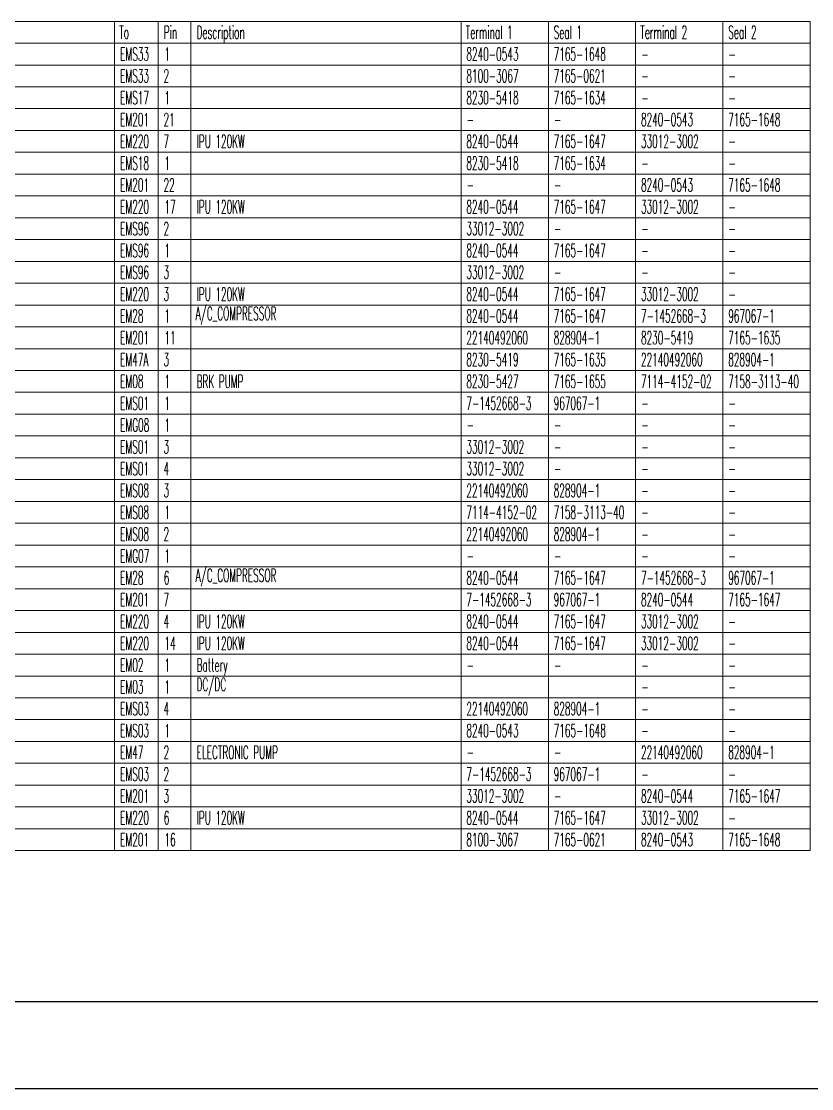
# Model space of a CAD drawing. Header units: inches. Extents: x 47316 to 59086, y 3141 to 11743.
# Drawn here: x 50733 to 50914.1, y 10740.2 to 10984.8 of the extents above; entities that cross this region are included whole.
import ezdxf

# ---------------------------------------------------------------- set-up
doc = ezdxf.new("R2010")
doc.units = ezdxf.units.IN
doc.header["$MEASUREMENT"] = 0
doc.styles.add('样式 100', font='SimSun.ttf', dxfattribs={"width": 0.7, "height": 3.5})

msp = doc.modelspace()

# ---------------------------------------------------------------- linework, layer by layer
at = {"color": 102, "linetype": 'Continuous', "lineweight": 15}
for p, q in [((50586.95, 10984.79), (50913.8, 10984.79)), ((50754.41, 10794.79), (50754.41, 10984.79)), ((50764.41, 10794.79), (50764.41, 10984.79)), ((50771.91, 10794.79), (50771.91, 10984.79)), ((50833.8, 10794.79), (50833.8, 10984.79)), ((50853.8, 10794.79), (50853.8, 10984.79)), ((50873.8, 10794.79), (50873.8, 10984.79)), ((50893.8, 10794.79), (50893.8, 10984.79)), ((50913.8, 10794.79), (50913.8, 10984.79)), ((50586.95, 10979.79), (50913.8, 10979.79)), ((50586.95, 10974.79), (50913.8, 10974.79)), ((50586.95, 10969.79), (50913.8, 10969.79)), ((50586.95, 10964.79), (50913.8, 10964.79)), ((50586.95, 10959.79), (50913.8, 10959.79)), ((50586.95, 10954.79), (50913.8, 10954.79)), ((50586.95, 10949.79), (50913.8, 10949.79)), ((50586.95, 10944.79), (50913.8, 10944.79)), ((50586.95, 10939.79), (50913.8, 10939.79)), ((50586.95, 10934.79), (50913.8, 10934.79)), ((50586.95, 10929.79), (50913.8, 10929.79)), ((50586.95, 10924.79), (50913.8, 10924.79)), ((50586.95, 10919.79), (50913.8, 10919.79)), ((50586.95, 10914.79), (50913.8, 10914.79)), ((50586.95, 10909.79), (50913.8, 10909.79)), ((50586.95, 10904.79), (50913.8, 10904.79)), ((50586.95, 10899.79), (50913.8, 10899.79)), ((50586.95, 10894.79), (50913.8, 10894.79)), ((50586.95, 10889.79), (50913.8, 10889.79)), ((50586.95, 10884.79), (50913.8, 10884.79)), ((50586.95, 10879.79), (50913.8, 10879.79)), ((50586.95, 10874.79), (50913.8, 10874.79)), ((50586.95, 10869.79), (50913.8, 10869.79)), ((50586.95, 10864.79), (50913.8, 10864.79)), ((50586.95, 10859.79), (50913.8, 10859.79)), ((50586.95, 10854.79), (50913.8, 10854.79)), ((50586.95, 10849.79), (50913.8, 10849.79)), ((50586.95, 10844.79), (50913.8, 10844.79)), ((50586.95, 10839.79), (50913.8, 10839.79)), ((50586.95, 10834.79), (50913.8, 10834.79)), ((50586.95, 10829.79), (50913.8, 10829.79)), ((50586.95, 10824.79), (50913.8, 10824.79)), ((50586.95, 10819.79), (50913.8, 10819.79)), ((50586.95, 10814.79), (50913.8, 10814.79)), ((50586.95, 10809.79), (50913.8, 10809.79)), ((50586.95, 10804.79), (50913.8, 10804.79)), ((50586.95, 10799.79), (50913.8, 10799.79)), ((50586.95, 10794.79), (50913.8, 10794.79))]:
    msp.add_line(p, q, dxfattribs=at)
at = {"color": 0, "lineweight": -3}
for p, q in [((50267.93, 10760.24), (52010.93, 10760.24)), ((50247.93, 10740.24), (52030.93, 10740.24))]:
    msp.add_line(p, q, dxfattribs=at)

# ---------------------------------------------------------------- texts
at = {"color": 140, "linetype": 'Continuous', "lineweight": 15, "char_height": 3, "attachment_point": 1, "style": '样式 100'}
for s, insert, width in [('\\Fromans.shx;\\W0.5000000000;\\T1.0000000000;\\o\\lTo', (50755.48, 10983.79), 2.5), ('\\Fromans.shx;\\W0.5000000000;\\T1.0000000000;\\o\\lPin', (50765.69, 10983.79), 3.4286), ('\\Fromans.shx;\\W0.5000000000;\\T1.0000000000;\\o\\lDescription', (50773.19, 10983.79), 12.2857), ('\\Fromans.shx;\\W0.5000000000;\\T1.0000000000;\\o\\lTerminal 1', (50834.87, 10983.79), 12.2857), ('\\Fromans.shx;\\W0.5000000000;\\T1.0000000000;\\o\\lSeal 1', (50855.01, 10983.79), 7.5714), ('\\Fromans.shx;\\W0.5000000000;\\T1.0000000000;\\o\\lTerminal 2', (50874.87, 10983.79), 12.2857), ('\\Fromans.shx;\\W0.5000000000;\\T1.0000000000;\\o\\lSeal 2', (50895.01, 10983.79), 7.5714)]:
    msp.add_mtext(s, dxfattribs=dict(at, insert=insert, width=width))
at = {"color": 7, "linetype": 'Continuous', "lineweight": 15, "char_height": 3, "attachment_point": 1, "style": '样式 100'}
for s, insert, width in [('\\Fromans.shx;\\W0.5000000000;\\T1.0000000000;\\o\\lEMS33', (50755.69, 10978.79), 7.3571), ('\\Fromans.shx;\\W0.5000000000;\\T1.0000000000;\\o\\l1', (50765.84, 10978.79), 1.4286), ('\\Fromans.shx;\\W0.5000000000;\\T1.0000000000;\\o\\l8240-0543', (50835.01, 10978.79), 13.2857), ('\\Fromans.shx;\\W0.5000000000;\\T1.0000000000;\\o\\l7165-1648', (50855.01, 10978.79), 13.2857), ('\\Fromans.shx;\\W0.5000000000;\\T1.0000000000;\\o\\l-', (50875.08, 10978.79), 1.8571), ('\\Fromans.shx;\\W0.5000000000;\\T1.0000000000;\\o\\l-', (50895.08, 10978.79), 1.8571), ('\\Fromans.shx;\\W0.5000000000;\\T1.0000000000;\\o\\lEMS33', (50755.69, 10973.79), 7.3571), ('\\Fromans.shx;\\W0.5000000000;\\T1.0000000000;\\o\\l2', (50765.62, 10973.79), 1.4286), ('\\Fromans.shx;\\W0.5000000000;\\T1.0000000000;\\o\\l8100-3067', (50835.01, 10973.79), 13.2857), ('\\Fromans.shx;\\W0.5000000000;\\T1.0000000000;\\o\\l7165-0621', (50855.01, 10973.79), 13.2857), ('\\Fromans.shx;\\W0.5000000000;\\T1.0000000000;\\o\\l-', (50875.08, 10973.79), 1.8571), ('\\Fromans.shx;\\W0.5000000000;\\T1.0000000000;\\o\\l-', (50895.08, 10973.79), 1.8571), ('\\Fromans.shx;\\W0.5000000000;\\T1.0000000000;\\o\\lEMS17', (50755.69, 10968.79), 7.3571), ('\\Fromans.shx;\\W0.5000000000;\\T1.0000000000;\\o\\l1', (50765.84, 10968.79), 1.4286), ('\\Fromans.shx;\\W0.5000000000;\\T1.0000000000;\\o\\l8230-5418', (50835.01, 10968.79), 13.2857), ('\\Fromans.shx;\\W0.5000000000;\\T1.0000000000;\\o\\l7165-1634', (50855.01, 10968.79), 13.2857), ('\\Fromans.shx;\\W0.5000000000;\\T1.0000000000;\\o\\l-', (50875.08, 10968.79), 1.8571), ('\\Fromans.shx;\\W0.5000000000;\\T1.0000000000;\\o\\l-', (50895.08, 10968.79), 1.8571), ('\\Fromans.shx;\\W0.5000000000;\\T1.0000000000;\\o\\lEM201', (50755.69, 10963.79), 7.3571), ('\\Fromans.shx;\\W0.5000000000;\\T1.0000000000;\\o\\l21', (50765.62, 10963.79), 2.8571), ('\\Fromans.shx;\\W0.5000000000;\\T1.0000000000;\\o\\l8240-0543', (50875.01, 10963.79), 13.2857), ('\\Fromans.shx;\\W0.5000000000;\\T1.0000000000;\\o\\l7165-1648', (50895.01, 10963.79), 13.2857), ('\\Fromans.shx;\\W0.5000000000;\\T1.0000000000;\\o\\l-', (50835.08, 10963.79), 1.8571), ('\\Fromans.shx;\\W0.5000000000;\\T1.0000000000;\\o\\l-', (50855.08, 10963.79), 1.8571), ('\\Fromans.shx;\\W0.5000000000;\\T1.0000000000;\\o\\lEM220', (50755.69, 10958.79), 7.3571), ('\\Fromans.shx;\\W0.5000000000;\\T1.0000000000;\\o\\l7', (50765.62, 10958.79), 1.4286), ('\\Fromans.shx;\\W0.5000000000;\\T1.0000000000;\\o\\lIPU 120KW', (50773.19, 10958.79), 12.6429), ('\\Fromans.shx;\\W0.5000000000;\\T1.0000000000;\\o\\l8240-0544', (50835.01, 10958.79), 13.2857), ('\\Fromans.shx;\\W0.5000000000;\\T1.0000000000;\\o\\l7165-1647', (50855.01, 10958.79), 13.2857), ('\\Fromans.shx;\\W0.5000000000;\\T1.0000000000;\\o\\l33012-3002', (50875.01, 10958.79), 14.7143), ('\\Fromans.shx;\\W0.5000000000;\\T1.0000000000;\\o\\l-', (50895.08, 10958.79), 1.8571), ('\\Fromans.shx;\\W0.5000000000;\\T1.0000000000;\\o\\lEMS18', (50755.69, 10953.79), 7.3571), ('\\Fromans.shx;\\W0.5000000000;\\T1.0000000000;\\o\\l1', (50765.84, 10953.79), 1.4286), ('\\Fromans.shx;\\W0.5000000000;\\T1.0000000000;\\o\\l8230-5418', (50835.01, 10953.79), 13.2857), ('\\Fromans.shx;\\W0.5000000000;\\T1.0000000000;\\o\\l7165-1634', (50855.01, 10953.79), 13.2857), ('\\Fromans.shx;\\W0.5000000000;\\T1.0000000000;\\o\\l-', (50875.08, 10953.79), 1.8571), ('\\Fromans.shx;\\W0.5000000000;\\T1.0000000000;\\o\\l-', (50895.08, 10953.79), 1.8571), ('\\Fromans.shx;\\W0.5000000000;\\T1.0000000000;\\o\\lEM201', (50755.69, 10948.79), 7.3571), ('\\Fromans.shx;\\W0.5000000000;\\T1.0000000000;\\o\\l22', (50765.62, 10948.79), 2.8571), ('\\Fromans.shx;\\W0.5000000000;\\T1.0000000000;\\o\\l8240-0543', (50875.01, 10948.79), 13.2857), ('\\Fromans.shx;\\W0.5000000000;\\T1.0000000000;\\o\\l7165-1648', (50895.01, 10948.79), 13.2857), ('\\Fromans.shx;\\W0.5000000000;\\T1.0000000000;\\o\\l-', (50835.08, 10948.79), 1.8571), ('\\Fromans.shx;\\W0.5000000000;\\T1.0000000000;\\o\\l-', (50855.08, 10948.79), 1.8571), ('\\Fromans.shx;\\W0.5000000000;\\T1.0000000000;\\o\\lEM220', (50755.69, 10943.79), 7.3571), ('\\Fromans.shx;\\W0.5000000000;\\T1.0000000000;\\o\\l17', (50765.84, 10943.79), 2.8571), ('\\Fromans.shx;\\W0.5000000000;\\T1.0000000000;\\o\\lIPU 120KW', (50773.19, 10943.79), 12.6429), ('\\Fromans.shx;\\W0.5000000000;\\T1.0000000000;\\o\\l8240-0544', (50835.01, 10943.79), 13.2857), ('\\Fromans.shx;\\W0.5000000000;\\T1.0000000000;\\o\\l7165-1647', (50855.01, 10943.79), 13.2857), ('\\Fromans.shx;\\W0.5000000000;\\T1.0000000000;\\o\\l33012-3002', (50875.01, 10943.79), 14.7143), ('\\Fromans.shx;\\W0.5000000000;\\T1.0000000000;\\o\\l-', (50895.08, 10943.79), 1.8571), ('\\Fromans.shx;\\W0.5000000000;\\T1.0000000000;\\o\\lEMS96', (50755.69, 10938.79), 7.3571), ('\\Fromans.shx;\\W0.5000000000;\\T1.0000000000;\\o\\l2', (50765.62, 10938.79), 1.4286), ('\\Fromans.shx;\\W0.5000000000;\\T1.0000000000;\\o\\l33012-3002', (50835.01, 10938.79), 14.7143), ('\\Fromans.shx;\\W0.5000000000;\\T1.0000000000;\\o\\l-', (50855.08, 10938.79), 1.8571), ('\\Fromans.shx;\\W0.5000000000;\\T1.0000000000;\\o\\l-', (50875.08, 10938.79), 1.8571), ('\\Fromans.shx;\\W0.5000000000;\\T1.0000000000;\\o\\l-', (50895.08, 10938.79), 1.8571), ('\\Fromans.shx;\\W0.5000000000;\\T1.0000000000;\\o\\lEMS96', (50755.69, 10933.79), 7.3571), ('\\Fromans.shx;\\W0.5000000000;\\T1.0000000000;\\o\\l1', (50765.84, 10933.79), 1.4286), ('\\Fromans.shx;\\W0.5000000000;\\T1.0000000000;\\o\\l8240-0544', (50835.01, 10933.79), 13.2857), ('\\Fromans.shx;\\W0.5000000000;\\T1.0000000000;\\o\\l7165-1647', (50855.01, 10933.79), 13.2857), ('\\Fromans.shx;\\W0.5000000000;\\T1.0000000000;\\o\\l-', (50875.08, 10933.79), 1.8571), ('\\Fromans.shx;\\W0.5000000000;\\T1.0000000000;\\o\\l-', (50895.08, 10933.79), 1.8571), ('\\Fromans.shx;\\W0.5000000000;\\T1.0000000000;\\o\\lEMS96', (50755.69, 10928.79), 7.3571), ('\\Fromans.shx;\\W0.5000000000;\\T1.0000000000;\\o\\l3', (50765.62, 10928.79), 1.4286), ('\\Fromans.shx;\\W0.5000000000;\\T1.0000000000;\\o\\l33012-3002', (50835.01, 10928.79), 14.7143), ('\\Fromans.shx;\\W0.5000000000;\\T1.0000000000;\\o\\l-', (50855.08, 10928.79), 1.8571), ('\\Fromans.shx;\\W0.5000000000;\\T1.0000000000;\\o\\l-', (50875.08, 10928.79), 1.8571), ('\\Fromans.shx;\\W0.5000000000;\\T1.0000000000;\\o\\l-', (50895.08, 10928.79), 1.8571), ('\\Fromans.shx;\\W0.5000000000;\\T1.0000000000;\\o\\lEM220', (50755.69, 10923.79), 7.3571), ('\\Fromans.shx;\\W0.5000000000;\\T1.0000000000;\\o\\l3', (50765.62, 10923.79), 1.4286), ('\\Fromans.shx;\\W0.5000000000;\\T1.0000000000;\\o\\lIPU 120KW', (50773.19, 10923.79), 12.6429), ('\\Fromans.shx;\\W0.5000000000;\\T1.0000000000;\\o\\l8240-0544', (50835.01, 10923.79), 13.2857), ('\\Fromans.shx;\\W0.5000000000;\\T1.0000000000;\\o\\l7165-1647', (50855.01, 10923.79), 13.2857), ('\\Fromans.shx;\\W0.5000000000;\\T1.0000000000;\\o\\l33012-3002', (50875.01, 10923.79), 14.7143), ('\\Fromans.shx;\\W0.5000000000;\\T1.0000000000;\\o\\l-', (50895.08, 10923.79), 1.8571), ('\\Fromans.shx;\\W0.5000000000;\\T1.0000000000;\\o\\lA/C_COMPRESSOR', (50772.98, 10919.36), 21.1429), ('\\Fromans.shx;\\W0.5000000000;\\T1.0000000000;\\o\\lEM28', (50755.69, 10918.79), 5.9286), ('\\Fromans.shx;\\W0.5000000000;\\T1.0000000000;\\o\\l1', (50765.84, 10918.79), 1.4286), ('\\Fromans.shx;\\W0.5000000000;\\T1.0000000000;\\o\\l8240-0544', (50835.01, 10918.79), 13.2857), ('\\Fromans.shx;\\W0.5000000000;\\T1.0000000000;\\o\\l7165-1647', (50855.01, 10918.79), 13.2857), ('\\Fromans.shx;\\W0.5000000000;\\T1.0000000000;\\o\\l7-1452668-3', (50875.01, 10918.79), 16.5714), ('\\Fromans.shx;\\W0.5000000000;\\T1.0000000000;\\o\\l967067-1', (50895.01, 10918.79), 11.8571), ('\\Fromans.shx;\\W0.5000000000;\\T1.0000000000;\\o\\lEM201', (50755.69, 10913.79), 7.3571), ('\\Fromans.shx;\\W0.5000000000;\\T1.0000000000;\\o\\l11', (50765.84, 10913.79), 2.8571), ('\\Fromans.shx;\\W0.5000000000;\\T1.0000000000;\\o\\l22140492060', (50835.01, 10913.79), 15.7143), ('\\Fromans.shx;\\W0.5000000000;\\T1.0000000000;\\o\\l828904-1', (50855.01, 10913.79), 11.8571), ('\\Fromans.shx;\\W0.5000000000;\\T1.0000000000;\\o\\l8230-5419', (50875.01, 10913.79), 13.2857), ('\\Fromans.shx;\\W0.5000000000;\\T1.0000000000;\\o\\l7165-1635', (50895.01, 10913.79), 13.2857), ('\\Fromans.shx;\\W0.5000000000;\\T1.0000000000;\\o\\lEM47A', (50755.69, 10908.79), 7.2143), ('\\Fromans.shx;\\W0.5000000000;\\T1.0000000000;\\o\\l3', (50765.62, 10908.79), 1.4286), ('\\Fromans.shx;\\W0.5000000000;\\T1.0000000000;\\o\\l8230-5419', (50835.01, 10908.79), 13.2857), ('\\Fromans.shx;\\W0.5000000000;\\T1.0000000000;\\o\\l7165-1635', (50855.01, 10908.79), 13.2857), ('\\Fromans.shx;\\W0.5000000000;\\T1.0000000000;\\o\\l22140492060', (50875.01, 10908.79), 15.7143), ('\\Fromans.shx;\\W0.5000000000;\\T1.0000000000;\\o\\l828904-1', (50895.01, 10908.79), 11.8571), ('\\Fromans.shx;\\W0.5000000000;\\T1.0000000000;\\o\\lEM08', (50755.69, 10903.79), 5.9286), ('\\Fromans.shx;\\W0.5000000000;\\T1.0000000000;\\o\\l1', (50765.84, 10903.79), 1.4286), ('\\Fromans.shx;\\W0.5000000000;\\T1.0000000000;\\o\\lBRK PUMP', (50773.19, 10903.79), 12.2857), ('\\Fromans.shx;\\W0.5000000000;\\T1.0000000000;\\o\\l8230-5427', (50835.01, 10903.79), 13.2857), ('\\Fromans.shx;\\W0.5000000000;\\T1.0000000000;\\o\\l7165-1655', (50855.01, 10903.79), 13.2857), ('\\Fromans.shx;\\W0.5000000000;\\T1.0000000000;\\o\\l7114-4152-02', (50875.01, 10903.79), 18), ('\\Fromans.shx;\\W0.5000000000;\\T1.0000000000;\\o\\l7158-3113-40', (50895.01, 10903.79), 18), ('\\Fromans.shx;\\W0.5000000000;\\T1.0000000000;\\o\\lEMS01', (50755.69, 10898.79), 7.3571), ('\\Fromans.shx;\\W0.5000000000;\\T1.0000000000;\\o\\l1', (50765.84, 10898.79), 1.4286), ('\\Fromans.shx;\\W0.5000000000;\\T1.0000000000;\\o\\l7-1452668-3', (50835.01, 10898.79), 16.5714), ('\\Fromans.shx;\\W0.5000000000;\\T1.0000000000;\\o\\l967067-1', (50855.01, 10898.79), 11.8571), ('\\Fromans.shx;\\W0.5000000000;\\T1.0000000000;\\o\\l-', (50875.08, 10898.79), 1.8571), ('\\Fromans.shx;\\W0.5000000000;\\T1.0000000000;\\o\\l-', (50895.08, 10898.79), 1.8571), ('\\Fromans.shx;\\W0.5000000000;\\T1.0000000000;\\o\\lEMG08', (50755.69, 10893.79), 7.4286), ('\\Fromans.shx;\\W0.5000000000;\\T1.0000000000;\\o\\l1', (50765.84, 10893.79), 1.4286), ('\\Fromans.shx;\\W0.5000000000;\\T1.0000000000;\\o\\l-', (50835.08, 10893.79), 1.8571), ('\\Fromans.shx;\\W0.5000000000;\\T1.0000000000;\\o\\l-', (50855.08, 10893.79), 1.8571), ('\\Fromans.shx;\\W0.5000000000;\\T1.0000000000;\\o\\l-', (50875.08, 10893.79), 1.8571), ('\\Fromans.shx;\\W0.5000000000;\\T1.0000000000;\\o\\l-', (50895.08, 10893.79), 1.8571), ('\\Fromans.shx;\\W0.5000000000;\\T1.0000000000;\\o\\lEMS01', (50755.69, 10888.79), 7.3571), ('\\Fromans.shx;\\W0.5000000000;\\T1.0000000000;\\o\\l3', (50765.62, 10888.79), 1.4286), ('\\Fromans.shx;\\W0.5000000000;\\T1.0000000000;\\o\\l33012-3002', (50835.01, 10888.79), 14.7143), ('\\Fromans.shx;\\W0.5000000000;\\T1.0000000000;\\o\\l-', (50855.08, 10888.79), 1.8571), ('\\Fromans.shx;\\W0.5000000000;\\T1.0000000000;\\o\\l-', (50875.08, 10888.79), 1.8571), ('\\Fromans.shx;\\W0.5000000000;\\T1.0000000000;\\o\\l-', (50895.08, 10888.79), 1.8571), ('\\Fromans.shx;\\W0.5000000000;\\T1.0000000000;\\o\\lEMS01', (50755.69, 10883.79), 7.3571), ('\\Fromans.shx;\\W0.5000000000;\\T1.0000000000;\\o\\l4', (50765.62, 10883.79), 1.4286), ('\\Fromans.shx;\\W0.5000000000;\\T1.0000000000;\\o\\l33012-3002', (50835.01, 10883.79), 14.7143), ('\\Fromans.shx;\\W0.5000000000;\\T1.0000000000;\\o\\l-', (50855.08, 10883.79), 1.8571), ('\\Fromans.shx;\\W0.5000000000;\\T1.0000000000;\\o\\l-', (50875.08, 10883.79), 1.8571), ('\\Fromans.shx;\\W0.5000000000;\\T1.0000000000;\\o\\l-', (50895.08, 10883.79), 1.8571), ('\\Fromans.shx;\\W0.5000000000;\\T1.0000000000;\\o\\lEMS08', (50755.69, 10878.79), 7.3571), ('\\Fromans.shx;\\W0.5000000000;\\T1.0000000000;\\o\\l3', (50765.62, 10878.79), 1.4286), ('\\Fromans.shx;\\W0.5000000000;\\T1.0000000000;\\o\\l22140492060', (50835.01, 10878.79), 15.7143), ('\\Fromans.shx;\\W0.5000000000;\\T1.0000000000;\\o\\l828904-1', (50855.01, 10878.79), 11.8571), ('\\Fromans.shx;\\W0.5000000000;\\T1.0000000000;\\o\\l-', (50875.08, 10878.79), 1.8571), ('\\Fromans.shx;\\W0.5000000000;\\T1.0000000000;\\o\\l-', (50895.08, 10878.79), 1.8571), ('\\Fromans.shx;\\W0.5000000000;\\T1.0000000000;\\o\\lEMS08', (50755.69, 10873.79), 7.3571), ('\\Fromans.shx;\\W0.5000000000;\\T1.0000000000;\\o\\l1', (50765.84, 10873.79), 1.4286), ('\\Fromans.shx;\\W0.5000000000;\\T1.0000000000;\\o\\l7114-4152-02', (50835.01, 10873.79), 18), ('\\Fromans.shx;\\W0.5000000000;\\T1.0000000000;\\o\\l7158-3113-40', (50855.01, 10873.79), 18), ('\\Fromans.shx;\\W0.5000000000;\\T1.0000000000;\\o\\l-', (50875.08, 10873.79), 1.8571), ('\\Fromans.shx;\\W0.5000000000;\\T1.0000000000;\\o\\l-', (50895.08, 10873.79), 1.8571), ('\\Fromans.shx;\\W0.5000000000;\\T1.0000000000;\\o\\lEMS08', (50755.69, 10868.79), 7.3571), ('\\Fromans.shx;\\W0.5000000000;\\T1.0000000000;\\o\\l2', (50765.62, 10868.79), 1.4286), ('\\Fromans.shx;\\W0.5000000000;\\T1.0000000000;\\o\\l22140492060', (50835.01, 10868.79), 15.7143), ('\\Fromans.shx;\\W0.5000000000;\\T1.0000000000;\\o\\l828904-1', (50855.01, 10868.79), 11.8571), ('\\Fromans.shx;\\W0.5000000000;\\T1.0000000000;\\o\\l-', (50875.08, 10868.79), 1.8571), ('\\Fromans.shx;\\W0.5000000000;\\T1.0000000000;\\o\\l-', (50895.08, 10868.79), 1.8571), ('\\Fromans.shx;\\W0.5000000000;\\T1.0000000000;\\o\\lEMG07', (50755.69, 10863.79), 7.4286), ('\\Fromans.shx;\\W0.5000000000;\\T1.0000000000;\\o\\l1', (50765.84, 10863.79), 1.4286), ('\\Fromans.shx;\\W0.5000000000;\\T1.0000000000;\\o\\l-', (50835.08, 10863.79), 1.8571), ('\\Fromans.shx;\\W0.5000000000;\\T1.0000000000;\\o\\l-', (50855.08, 10863.79), 1.8571), ('\\Fromans.shx;\\W0.5000000000;\\T1.0000000000;\\o\\l-', (50875.08, 10863.79), 1.8571), ('\\Fromans.shx;\\W0.5000000000;\\T1.0000000000;\\o\\l-', (50895.08, 10863.79), 1.8571), ('\\Fromans.shx;\\W0.5000000000;\\T1.0000000000;\\o\\lEM28', (50755.69, 10858.79), 5.9286), ('\\Fromans.shx;\\W0.5000000000;\\T1.0000000000;\\o\\l6', (50765.69, 10858.79), 1.4286), ('\\Fromans.shx;\\W0.5000000000;\\T1.0000000000;\\o\\lA/C_COMPRESSOR', (50772.98, 10859.36), 21.1429), ('\\Fromans.shx;\\W0.5000000000;\\T1.0000000000;\\o\\l8240-0544', (50835.01, 10858.79), 13.2857), ('\\Fromans.shx;\\W0.5000000000;\\T1.0000000000;\\o\\l7165-1647', (50855.01, 10858.79), 13.2857), ('\\Fromans.shx;\\W0.5000000000;\\T1.0000000000;\\o\\l7-1452668-3', (50875.01, 10858.79), 16.5714), ('\\Fromans.shx;\\W0.5000000000;\\T1.0000000000;\\o\\l967067-1', (50895.01, 10858.79), 11.8571), ('\\Fromans.shx;\\W0.5000000000;\\T1.0000000000;\\o\\lEM201', (50755.69, 10853.79), 7.3571), ('\\Fromans.shx;\\W0.5000000000;\\T1.0000000000;\\o\\l7', (50765.62, 10853.79), 1.4286), ('\\Fromans.shx;\\W0.5000000000;\\T1.0000000000;\\o\\l7-1452668-3', (50835.01, 10853.79), 16.5714), ('\\Fromans.shx;\\W0.5000000000;\\T1.0000000000;\\o\\l967067-1', (50855.01, 10853.79), 11.8571), ('\\Fromans.shx;\\W0.5000000000;\\T1.0000000000;\\o\\l8240-0544', (50875.01, 10853.79), 13.2857), ('\\Fromans.shx;\\W0.5000000000;\\T1.0000000000;\\o\\l7165-1647', (50895.01, 10853.79), 13.2857), ('\\Fromans.shx;\\W0.5000000000;\\T1.0000000000;\\o\\lEM220', (50755.69, 10848.79), 7.3571), ('\\Fromans.shx;\\W0.5000000000;\\T1.0000000000;\\o\\l4', (50765.62, 10848.79), 1.4286), ('\\Fromans.shx;\\W0.5000000000;\\T1.0000000000;\\o\\lIPU 120KW', (50773.19, 10848.79), 12.6429), ('\\Fromans.shx;\\W0.5000000000;\\T1.0000000000;\\o\\l8240-0544', (50835.01, 10848.79), 13.2857), ('\\Fromans.shx;\\W0.5000000000;\\T1.0000000000;\\o\\l7165-1647', (50855.01, 10848.79), 13.2857), ('\\Fromans.shx;\\W0.5000000000;\\T1.0000000000;\\o\\l33012-3002', (50875.01, 10848.79), 14.7143), ('\\Fromans.shx;\\W0.5000000000;\\T1.0000000000;\\o\\l-', (50895.08, 10848.79), 1.8571), ('\\Fromans.shx;\\W0.5000000000;\\T1.0000000000;\\o\\lEM220', (50755.69, 10843.79), 7.3571), ('\\Fromans.shx;\\W0.5000000000;\\T1.0000000000;\\o\\l14', (50765.84, 10843.79), 2.8571), ('\\Fromans.shx;\\W0.5000000000;\\T1.0000000000;\\o\\lIPU 120KW', (50773.19, 10843.79), 12.6429), ('\\Fromans.shx;\\W0.5000000000;\\T1.0000000000;\\o\\l8240-0544', (50835.01, 10843.79), 13.2857), ('\\Fromans.shx;\\W0.5000000000;\\T1.0000000000;\\o\\l7165-1647', (50855.01, 10843.79), 13.2857), ('\\Fromans.shx;\\W0.5000000000;\\T1.0000000000;\\o\\l33012-3002', (50875.01, 10843.79), 14.7143), ('\\Fromans.shx;\\W0.5000000000;\\T1.0000000000;\\o\\l-', (50895.08, 10843.79), 1.8571), ('\\Fromans.shx;\\W0.5000000000;\\T1.0000000000;\\o\\lEM02', (50755.69, 10838.79), 5.9286), ('\\Fromans.shx;\\W0.5000000000;\\T1.0000000000;\\o\\l1', (50765.84, 10838.79), 1.4286), ('\\Fromans.shx;\\W0.5000000000;\\T1.0000000000;\\o\\lBattery', (50773.19, 10838.79), 7.9286), ('\\Fromans.shx;\\W0.5000000000;\\T1.0000000000;\\o\\l-', (50835.08, 10838.79), 1.8571), ('\\Fromans.shx;\\W0.5000000000;\\T1.0000000000;\\o\\l-', (50855.08, 10838.79), 1.8571), ('\\Fromans.shx;\\W0.5000000000;\\T1.0000000000;\\o\\l-', (50875.08, 10838.79), 1.8571), ('\\Fromans.shx;\\W0.5000000000;\\T1.0000000000;\\o\\l-', (50895.08, 10838.79), 1.8571), ('\\Fromans.shx;\\W0.5000000000;\\T1.0000000000;\\o\\lEM03', (50755.69, 10833.79), 5.9286), ('\\Fromans.shx;\\W0.5000000000;\\T1.0000000000;\\o\\l1', (50765.84, 10833.79), 1.4286), ('\\Fromans.shx;\\W0.5000000000;\\T1.0000000000;\\o\\lDC/DC', (50773.19, 10834.36), 7.5714), ('\\Fromans.shx;\\W0.5000000000;\\T1.0000000000;\\o\\l-', (50875.08, 10833.79), 1.8571), ('\\Fromans.shx;\\W0.5000000000;\\T1.0000000000;\\o\\l-', (50895.08, 10833.79), 1.8571), ('\\Fromans.shx;\\W0.5000000000;\\T1.0000000000;\\o\\lEMS03', (50755.69, 10828.79), 7.3571), ('\\Fromans.shx;\\W0.5000000000;\\T1.0000000000;\\o\\l4', (50765.62, 10828.79), 1.4286), ('\\Fromans.shx;\\W0.5000000000;\\T1.0000000000;\\o\\l22140492060', (50835.01, 10828.79), 15.7143), ('\\Fromans.shx;\\W0.5000000000;\\T1.0000000000;\\o\\l828904-1', (50855.01, 10828.79), 11.8571), ('\\Fromans.shx;\\W0.5000000000;\\T1.0000000000;\\o\\l-', (50875.08, 10828.79), 1.8571), ('\\Fromans.shx;\\W0.5000000000;\\T1.0000000000;\\o\\l-', (50895.08, 10828.79), 1.8571), ('\\Fromans.shx;\\W0.5000000000;\\T1.0000000000;\\o\\lEMS03', (50755.69, 10823.79), 7.3571), ('\\Fromans.shx;\\W0.5000000000;\\T1.0000000000;\\o\\l1', (50765.84, 10823.79), 1.4286), ('\\Fromans.shx;\\W0.5000000000;\\T1.0000000000;\\o\\l8240-0543', (50835.01, 10823.79), 13.2857), ('\\Fromans.shx;\\W0.5000000000;\\T1.0000000000;\\o\\l7165-1648', (50855.01, 10823.79), 13.2857), ('\\Fromans.shx;\\W0.5000000000;\\T1.0000000000;\\o\\l-', (50875.08, 10823.79), 1.8571), ('\\Fromans.shx;\\W0.5000000000;\\T1.0000000000;\\o\\l-', (50895.08, 10823.79), 1.8571), ('\\Fromans.shx;\\W0.5000000000;\\T1.0000000000;\\o\\lEM47', (50755.69, 10818.79), 5.9286), ('\\Fromans.shx;\\W0.5000000000;\\T1.0000000000;\\o\\l2', (50765.62, 10818.79), 1.4286), ('\\Fromans.shx;\\W0.5000000000;\\T1.0000000000;\\o\\lELECTRONIC PUMP', (50773.19, 10818.79), 21.0714), ('\\Fromans.shx;\\W0.5000000000;\\T1.0000000000;\\o\\l-', (50835.08, 10818.79), 1.8571), ('\\Fromans.shx;\\W0.5000000000;\\T1.0000000000;\\o\\l-', (50855.08, 10818.79), 1.8571), ('\\Fromans.shx;\\W0.5000000000;\\T1.0000000000;\\o\\l22140492060', (50875.01, 10818.79), 15.7143), ('\\Fromans.shx;\\W0.5000000000;\\T1.0000000000;\\o\\l828904-1', (50895.01, 10818.79), 11.8571), ('\\Fromans.shx;\\W0.5000000000;\\T1.0000000000;\\o\\lEMS03', (50755.69, 10813.79), 7.3571), ('\\Fromans.shx;\\W0.5000000000;\\T1.0000000000;\\o\\l2', (50765.62, 10813.79), 1.4286), ('\\Fromans.shx;\\W0.5000000000;\\T1.0000000000;\\o\\l7-1452668-3', (50835.01, 10813.79), 16.5714), ('\\Fromans.shx;\\W0.5000000000;\\T1.0000000000;\\o\\l967067-1', (50855.01, 10813.79), 11.8571), ('\\Fromans.shx;\\W0.5000000000;\\T1.0000000000;\\o\\l-', (50875.08, 10813.79), 1.8571), ('\\Fromans.shx;\\W0.5000000000;\\T1.0000000000;\\o\\l-', (50895.08, 10813.79), 1.8571), ('\\Fromans.shx;\\W0.5000000000;\\T1.0000000000;\\o\\lEM201', (50755.69, 10808.79), 7.3571), ('\\Fromans.shx;\\W0.5000000000;\\T1.0000000000;\\o\\l3', (50765.62, 10808.79), 1.4286), ('\\Fromans.shx;\\W0.5000000000;\\T1.0000000000;\\o\\l33012-3002', (50835.01, 10808.79), 14.7143), ('\\Fromans.shx;\\W0.5000000000;\\T1.0000000000;\\o\\l-', (50855.08, 10808.79), 1.8571), ('\\Fromans.shx;\\W0.5000000000;\\T1.0000000000;\\o\\l8240-0544', (50875.01, 10808.79), 13.2857), ('\\Fromans.shx;\\W0.5000000000;\\T1.0000000000;\\o\\l7165-1647', (50895.01, 10808.79), 13.2857), ('\\Fromans.shx;\\W0.5000000000;\\T1.0000000000;\\o\\lEM220', (50755.69, 10803.79), 7.3571), ('\\Fromans.shx;\\W0.5000000000;\\T1.0000000000;\\o\\l6', (50765.69, 10803.79), 1.4286), ('\\Fromans.shx;\\W0.5000000000;\\T1.0000000000;\\o\\lIPU 120KW', (50773.19, 10803.79), 12.6429), ('\\Fromans.shx;\\W0.5000000000;\\T1.0000000000;\\o\\l8240-0544', (50835.01, 10803.79), 13.2857), ('\\Fromans.shx;\\W0.5000000000;\\T1.0000000000;\\o\\l7165-1647', (50855.01, 10803.79), 13.2857), ('\\Fromans.shx;\\W0.5000000000;\\T1.0000000000;\\o\\l33012-3002', (50875.01, 10803.79), 14.7143), ('\\Fromans.shx;\\W0.5000000000;\\T1.0000000000;\\o\\l-', (50895.08, 10803.79), 1.8571), ('\\Fromans.shx;\\W0.5000000000;\\T1.0000000000;\\o\\lEM201', (50755.69, 10798.79), 7.3571), ('\\Fromans.shx;\\W0.5000000000;\\T1.0000000000;\\o\\l16', (50765.84, 10798.79), 2.8571), ('\\Fromans.shx;\\W0.5000000000;\\T1.0000000000;\\o\\l8100-3067', (50835.01, 10798.79), 13.2857), ('\\Fromans.shx;\\W0.5000000000;\\T1.0000000000;\\o\\l7165-0621', (50855.01, 10798.79), 13.2857), ('\\Fromans.shx;\\W0.5000000000;\\T1.0000000000;\\o\\l8240-0543', (50875.01, 10798.79), 13.2857), ('\\Fromans.shx;\\W0.5000000000;\\T1.0000000000;\\o\\l7165-1648', (50895.01, 10798.79), 13.2857)]:
    msp.add_mtext(s, dxfattribs=dict(at, insert=insert, width=width))

doc.saveas('drawing.dxf')
